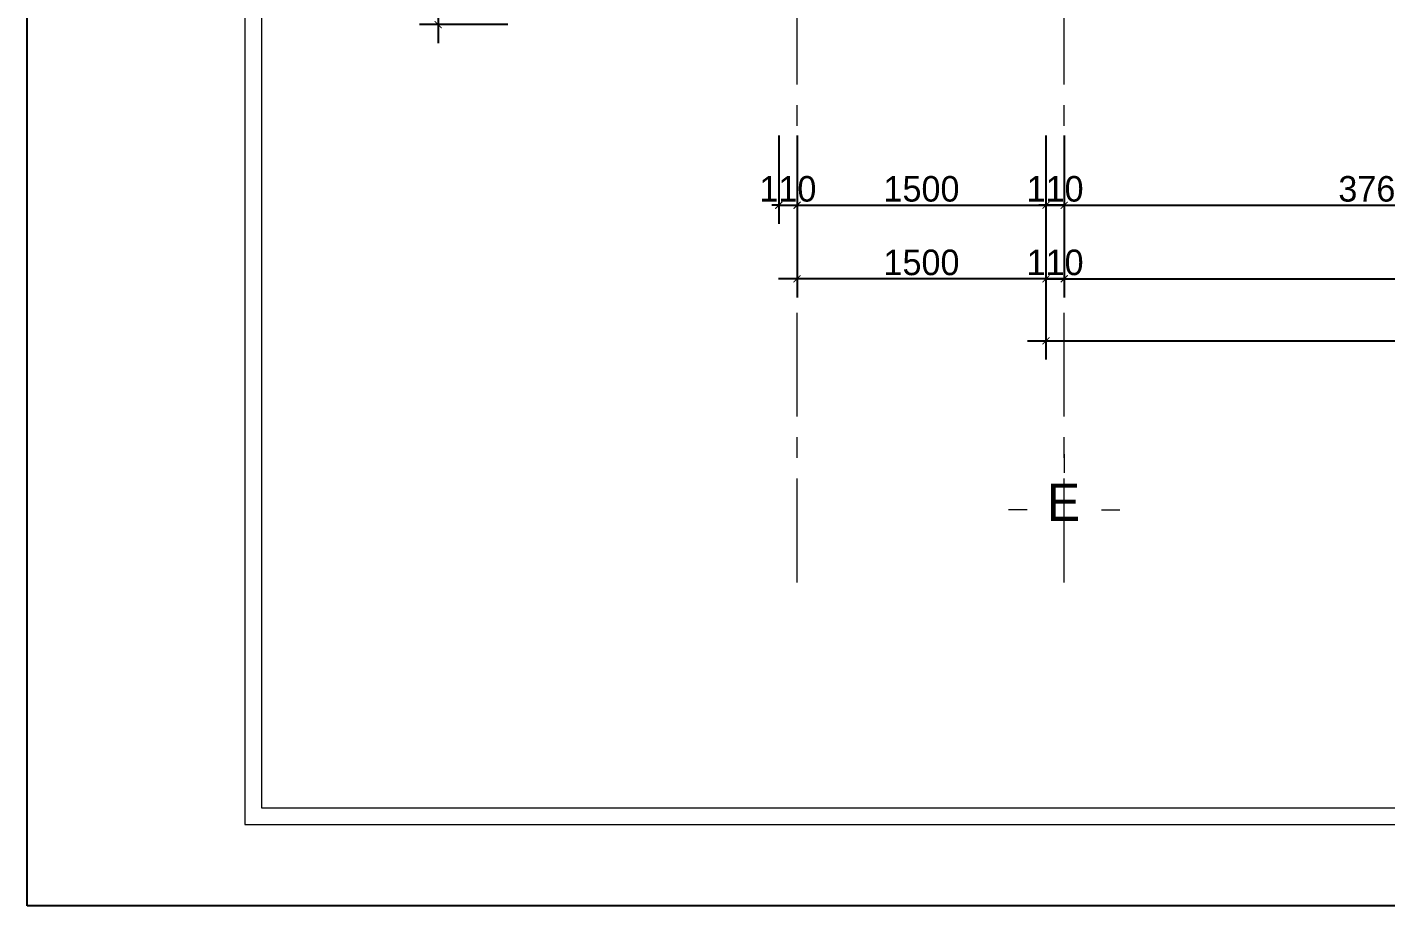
# Model space of a CAD drawing. Header units: millimetres. Extents: x 1832547 to 2001569, y -558009 to -417808.
# Drawn here: x 1936872 to 1945060, y -558009 to -552715 of the extents above; entities that cross this region are included whole.
import ezdxf
from ezdxf.enums import TextEntityAlignment as Align

# ---------------------------------------------------------------- set-up
doc = ezdxf.new("R2010")
doc.units = ezdxf.units.MM
doc.header["$MEASUREMENT"] = 0
doc.linetypes.add('CENTER', pattern=[2, 1.25, -0.25, 0.25, -0.25])
doc.layers.get('0').update_dxf_attribs({"linetype": 'CONTINUOUS'})
doc.layers.get('DEFPOINTS').update_dxf_attribs({"linetype": 'CONTINUOUS'})
for name, color, linetype, lineweight in [('AUDIT_I_160126172308-0', 7, 'CONTINUOUS', 5), ('CA.dim 08', 8, 'CONTINUOUS', 13), ('CA.manh 08', 8, 'CONTINUOUS', 9), ('CA.thay 145', 145, 'CONTINUOUS', 18), ('CA.tim 67', 67, 'CENTER', 9), ('CA.vat lieu 08', 8, 'CONTINUOUS', 5)]:
    doc.layers.add(name, color=color, linetype=linetype, lineweight=lineweight)
doc.styles.add('CA.JSC1', font='Vhavan.ttf', dxfattribs={"width": 0.8})
doc.styles.get("Standard").update_dxf_attribs({"font": 'roman.shx'})
doc.dimstyles.new('CA 70', dxfattribs={"dimscale": 0.7, "dimtxt": 220, "dimasz": 60, "dimexe": 160, "dimexo": 0, "dimgap": 30, "dimtad": 1, "dimdec": 0, "dimrnd": 5, "dimzin": 0, "dimdsep": 46, "dimtxsty": 'Standard', "dimblk": 'ARCHTICK', "dimcen": 0.09, "dimdle": 160, "dimclrd": 256, "dimclre": 256, "dimclrt": 255, "dimadec": 0, "dimazin": 0, "dimtfac": 1, "dimtdec": 0, "dimtix": 1, "dimtmove": 2, "dimatfit": 3, "dimldrblk": 'DOT', "dimfxl": 600, "dimfxlon": 1, "dimtolj": 1, "dimtzin": 0, "dimarcsym": 0})

# ---------------------------------------------------------------- blocks, each defined once
blk = doc.blocks.new('A$C2d76a15f')
at = {"color": 4, "linetype": 'Continuous', "lineweight": 18}
for p, q in [((1212.4, 19312.8), (1212.4, 452.5)), ((1212.4, 452.5), (27498.5, 452.5))]:
    blk.add_line(p, q, dxfattribs=at)
for p, q in [((1305.6, 19219.6), (1305.6, 545.7)), ((1305.6, 545.7), (27405.3, 545.7))]:
    blk.add_line(p, q)
at = {"layer": 'DEFPOINTS', "ltscale": 600}
for p, q in [((0, 0), (0, 19765.3)), ((27951, 0), (0, 0)), ((0, 0), (0, 0))]:
    blk.add_line(p, q, dxfattribs=at)
blk = doc.blocks.new('_ArchTick')
at = {"color": 1, "linetype": 'ByBlock', "const_width": 0.15}
blk.add_lwpolyline([(-0.5, -0.5), (0.5, 0.5)], dxfattribs=at)
blk = doc.blocks.new('*D512')
at = {"layer": 'CA.dim 08', "lineweight": -2, "transparency": 16777216}
for p, q in [((1941511.4, -553810.8), (1941511.4, -554342.8)), ((1943011.4, -553810.8), (1943011.4, -554342.8)), ((1943123.4, -554230.8), (1941399.4, -554230.8))]:
    blk.add_line(p, q, dxfattribs=at)
at = {"layer": 'DEFPOINTS', "color": 0, "transparency": 16777216}
for p in [(1941511.4, -553630.2), (1943011.4, -553630.2), (1941511.4, -554230.8)]:
    blk.add_point(p, dxfattribs=at)
at = {"layer": 'CA.dim 08', "lineweight": -2, "transparency": 16777216, "xscale": 42, "yscale": 42, "zscale": 42, "rotation": 180}
blk.add_blockref('_ArchTick', (1941511.4, -554230.8), dxfattribs=at)
at = {"layer": 'CA.dim 08', "lineweight": -2, "transparency": 16777216, "xscale": 42, "yscale": 42, "zscale": 42}
blk.add_blockref('_ArchTick', (1943011.4, -554230.8), dxfattribs=at)
at = {"layer": 'CA.dim 08', "color": 255, "transparency": 16777216, "insert": (1942261.4, -554132.8), "char_height": 154, "attachment_point": 5}
blk.add_mtext('\\A1;1500', dxfattribs=at)
blk = doc.blocks.new('_DOT')
at = {"color": 1, "linetype": 'ByBlock'}
blk.add_line((-0.5, 0), (-1, 0), dxfattribs=at)
at = {"color": 1, "linetype": 'ByBlock', "const_width": 0.5}
blk.add_lwpolyline([(-0.25, 0, 1), (0.25, 0, 1)], format="xyb", close=True, dxfattribs=at)
blk = doc.blocks.new('*D513')
at = {"layer": 'CA.dim 08', "lineweight": -2, "transparency": 16777216}
for p, q in [((1943011.4, -554184.3), (1943011.4, -554716.3)), ((1958711.4, -554184.3), (1958711.4, -554716.3)), ((1942899.4, -554604.3), (1958823.4, -554604.3))]:
    blk.add_line(p, q, dxfattribs=at)
at = {"layer": 'DEFPOINTS', "color": 0, "transparency": 16777216}
for p in [(1943011.4, -553584.5), (1958711.4, -553584.5), (1958711.4, -554604.3)]:
    blk.add_point(p, dxfattribs=at)
at = {"layer": 'CA.dim 08', "lineweight": -2, "transparency": 16777216, "xscale": 42, "yscale": 42, "zscale": 42, "rotation": 180}
blk.add_blockref('_ArchTick', (1943011.4, -554604.3), dxfattribs=at)
at = {"layer": 'CA.dim 08', "lineweight": -2, "transparency": 16777216, "xscale": 42, "yscale": 42, "zscale": 42}
blk.add_blockref('_ArchTick', (1958711.4, -554604.3), dxfattribs=at)
at = {"layer": 'CA.dim 08', "color": 255, "transparency": 16777216, "insert": (1950537.8, -554446), "char_height": 154, "attachment_point": 5}
blk.add_mtext('\\A1;15700', dxfattribs=at)
blk = doc.blocks.new('*D514')
at = {"layer": 'CA.dim 08', "lineweight": -2, "transparency": 16777216}
for p, q in [((1943011.4, -553367.6), (1943011.4, -553899.6)), ((1943121.4, -553367.6), (1943121.4, -553899.6)), ((1943011.4, -553787.6), (1942969.4, -553787.6)), ((1943121.4, -553787.6), (1943011.4, -553787.6)), ((1943121.4, -553787.6), (1943163.4, -553787.6))]:
    blk.add_line(p, q, dxfattribs=at)
at = {"layer": 'DEFPOINTS', "color": 0, "transparency": 16777216}
for p in [(1943011.4, -553187.1), (1943121.4, -553187.1), (1943011.4, -553787.6)]:
    blk.add_point(p, dxfattribs=at)
at = {"layer": 'CA.dim 08', "lineweight": -2, "transparency": 16777216, "xscale": 42, "yscale": 42, "zscale": 42}
blk.add_blockref('_ArchTick', (1943011.4, -553787.6), dxfattribs=at)
at = {"layer": 'CA.dim 08', "lineweight": -2, "transparency": 16777216, "xscale": 42, "yscale": 42, "zscale": 42, "rotation": 180}
blk.add_blockref('_ArchTick', (1943121.4, -553787.6), dxfattribs=at)
at = {"layer": 'CA.dim 08', "color": 255, "transparency": 16777216, "insert": (1943066.4, -553689.6), "char_height": 154, "attachment_point": 5}
blk.add_mtext('\\A1;110', dxfattribs=at)
blk = doc.blocks.new('FDBNDFJKBNFJKDNBFD')
at = {"layer": 'CA.vat lieu 08'}
for p, q in [((664804.5, -453296.5), (664804.5, -453401.5)), ((664594.5, -453611.5), (664489.5, -453611.5)), ((665014.5, -453611.5), (665119.5, -453611.5)), ((664804.5, -453926.5), (664804.5, -453821.5))]:
    blk.add_line(p, q, dxfattribs=at)
blk = doc.blocks.new('*D531')
at = {"layer": 'CA.manh 08', "lineweight": -2, "transparency": 16777216}
for p, q in [((1941401.4, -553367.6), (1941401.4, -553899.6)), ((1941511.4, -553367.6), (1941511.4, -553899.6)), ((1941401.4, -553787.6), (1941359.4, -553787.6)), ((1941401.4, -553787.6), (1941511.4, -553787.6)), ((1941511.4, -553787.6), (1941553.4, -553787.6))]:
    blk.add_line(p, q, dxfattribs=at)
at = {"layer": 'DEFPOINTS', "color": 0, "transparency": 16777216}
for p in [(1941401.4, -552729.8), (1941511.4, -552729.8), (1941511.4, -553787.6)]:
    blk.add_point(p, dxfattribs=at)
at = {"layer": 'CA.manh 08', "lineweight": -2, "transparency": 16777216, "xscale": 42, "yscale": 42, "zscale": 42}
blk.add_blockref('_ArchTick', (1941401.4, -553787.6), dxfattribs=at)
at = {"layer": 'CA.manh 08', "lineweight": -2, "transparency": 16777216, "xscale": 42, "yscale": 42, "zscale": 42, "rotation": 180}
blk.add_blockref('_ArchTick', (1941511.4, -553787.6), dxfattribs=at)
at = {"layer": 'CA.manh 08', "color": 255, "transparency": 16777216, "insert": (1941456.4, -553689.6), "char_height": 154, "attachment_point": 5}
blk.add_mtext('\\A1;110', dxfattribs=at)
blk = doc.blocks.new('*D532')
at = {"layer": 'CA.manh 08', "lineweight": -2, "transparency": 16777216}
for p, q in [((1941511.4, -553367.6), (1941511.4, -553899.6)), ((1943011.4, -553403.9), (1943011.4, -553899.6)), ((1941399.4, -553787.6), (1943123.4, -553787.6))]:
    blk.add_line(p, q, dxfattribs=at)
at = {"layer": 'DEFPOINTS', "color": 0, "transparency": 16777216}
for p in [(1941511.4, -552729.8), (1943011.4, -553403.9), (1943011.4, -553787.6)]:
    blk.add_point(p, dxfattribs=at)
at = {"layer": 'CA.manh 08', "lineweight": -2, "transparency": 16777216, "xscale": 42, "yscale": 42, "zscale": 42, "rotation": 180}
blk.add_blockref('_ArchTick', (1941511.4, -553787.6), dxfattribs=at)
at = {"layer": 'CA.manh 08', "lineweight": -2, "transparency": 16777216, "xscale": 42, "yscale": 42, "zscale": 42}
blk.add_blockref('_ArchTick', (1943011.4, -553787.6), dxfattribs=at)
at = {"layer": 'CA.manh 08', "color": 255, "transparency": 16777216, "insert": (1942261.4, -553689.6), "char_height": 154, "attachment_point": 5}
blk.add_mtext('\\A1;1500', dxfattribs=at)
blk = doc.blocks.new('*D543')
at = {"layer": 'CA.manh 08', "lineweight": -2, "transparency": 16777216}
for p, q in [((1943121.4, -553367.6), (1943121.4, -553899.6)), ((1946883.7, -553367.6), (1946883.7, -553899.6)), ((1943009.4, -553787.6), (1946995.7, -553787.6))]:
    blk.add_line(p, q, dxfattribs=at)
at = {"layer": 'DEFPOINTS', "color": 0, "transparency": 16777216}
for p in [(1946883.7, -552465.2), (1943121.4, -552909.6), (1946883.7, -553787.6)]:
    blk.add_point(p, dxfattribs=at)
at = {"layer": 'CA.manh 08', "lineweight": -2, "transparency": 16777216, "xscale": 42, "yscale": 42, "zscale": 42, "rotation": 180}
blk.add_blockref('_ArchTick', (1943121.4, -553787.6), dxfattribs=at)
at = {"layer": 'CA.manh 08', "lineweight": -2, "transparency": 16777216, "xscale": 42, "yscale": 42, "zscale": 42}
blk.add_blockref('_ArchTick', (1946883.7, -553787.6), dxfattribs=at)
at = {"layer": 'CA.manh 08', "color": 255, "transparency": 16777216, "insert": (1945002.6, -553689.6), "char_height": 154, "attachment_point": 5}
blk.add_mtext('\\A1;3760', dxfattribs=at)
blk = doc.blocks.new('*D535')
at = {"layer": 'CA.manh 08', "lineweight": -2, "transparency": 16777216}
for p, q in [((1939349, -551787.2), (1939349, -552811.2)), ((1939769, -551899.2), (1939237, -551899.2)), ((1939769, -552699.2), (1939237, -552699.2))]:
    blk.add_line(p, q, dxfattribs=at)
at = {"layer": 'DEFPOINTS', "color": 0, "transparency": 16777216}
for p in [(1940235.3, -551899.2), (1939349, -552699.2), (1940235.3, -552699.2)]:
    blk.add_point(p, dxfattribs=at)
at = {"layer": 'CA.manh 08', "lineweight": -2, "transparency": 16777216, "xscale": 42, "yscale": 42, "zscale": 42}
for p, rotation in [((1939349, -551899.2), 90), ((1939349, -552699.2), 270)]:
    blk.add_blockref('_ArchTick', p, dxfattribs=dict(at, rotation=rotation))
at = {"layer": 'CA.manh 08', "color": 255, "transparency": 16777216, "insert": (1939251, -552299.2), "char_height": 154, "attachment_point": 5, "rotation": 90}
blk.add_mtext('\\A1;800', dxfattribs=at)
blk = doc.blocks.new('*D525')
at = {"layer": 'CA.manh 08', "lineweight": -2, "transparency": 16777216}
for p, q in [((1943121.4, -553899.6), (1943121.4, -554342.8)), ((1943011.4, -553985.3), (1943011.4, -554342.8)), ((1943011.4, -554230.8), (1942969.4, -554230.8)), ((1943011.4, -554230.8), (1943121.4, -554230.8)), ((1943121.4, -554230.8), (1943163.4, -554230.8))]:
    blk.add_line(p, q, dxfattribs=at)
at = {"layer": 'DEFPOINTS', "color": 0, "transparency": 16777216}
for p in [(1943121.4, -553899.6), (1943011.4, -553985.3), (1943121.4, -554230.8)]:
    blk.add_point(p, dxfattribs=at)
at = {"layer": 'CA.manh 08', "lineweight": -2, "transparency": 16777216, "xscale": 42, "yscale": 42, "zscale": 42}
blk.add_blockref('_ArchTick', (1943011.4, -554230.8), dxfattribs=at)
at = {"layer": 'CA.manh 08', "lineweight": -2, "transparency": 16777216, "xscale": 42, "yscale": 42, "zscale": 42, "rotation": 180}
blk.add_blockref('_ArchTick', (1943121.4, -554230.8), dxfattribs=at)
at = {"layer": 'CA.manh 08', "color": 255, "transparency": 16777216, "insert": (1943066.4, -554132.8), "char_height": 154, "attachment_point": 5}
blk.add_mtext('\\A1;110', dxfattribs=at)
blk = doc.blocks.new('*D526')
at = {"layer": 'CA.manh 08', "lineweight": -2, "transparency": 16777216}
for p, q in [((1948001.4, -553810.8), (1948001.4, -554342.8)), ((1943121.4, -553899.6), (1943121.4, -554342.8)), ((1943009.4, -554230.8), (1948113.4, -554230.8))]:
    blk.add_line(p, q, dxfattribs=at)
at = {"layer": 'DEFPOINTS', "color": 0, "transparency": 16777216}
for p in [(1948001.4, -553291.7), (1943121.4, -553899.6), (1948001.4, -554230.8)]:
    blk.add_point(p, dxfattribs=at)
at = {"layer": 'CA.manh 08', "lineweight": -2, "transparency": 16777216, "xscale": 42, "yscale": 42, "zscale": 42, "rotation": 180}
blk.add_blockref('_ArchTick', (1943121.4, -554230.8), dxfattribs=at)
at = {"layer": 'CA.manh 08', "lineweight": -2, "transparency": 16777216, "xscale": 42, "yscale": 42, "zscale": 42}
blk.add_blockref('_ArchTick', (1948001.4, -554230.8), dxfattribs=at)
at = {"layer": 'CA.manh 08', "color": 255, "transparency": 16777216, "insert": (1945561.4, -554132.8), "char_height": 154, "attachment_point": 5}
blk.add_mtext('\\A1;4880', dxfattribs=at)

msp = doc.modelspace()

# ---------------------------------------------------------------- linework, layer by layer
at = {"layer": 'CA.tim 67', "ltscale": 500}
for p, q in [((1941511.4, -556059.9), (1941511.4, -538939.4)), ((1943121.4, -556059.9), (1943121.4, -538939.4))]:
    msp.add_line(p, q, dxfattribs=at)

# ---------------------------------------------------------------- block references
at = {"layer": 'CA.dim 08', "xscale": -1.066666666666667, "yscale": 1.066666666666667, "zscale": 1.066666666666667}
msp.add_blockref('FDBNDFJKBNFJKDNBFD', (2652246.2, -71770.6), dxfattribs=at)
at = {"layer": 'CA.thay 145', "xscale": 1.082069156961423, "yscale": 1.082069156961423, "zscale": 1.082069156961423}
msp.add_blockref('A$C2d76a15f', (1936872, -558008.8), dxfattribs=at)

# ---------------------------------------------------------------- texts
at = {"layer": 'AUDIT_I_160126172308-0', "style": 'CA.JSC1'}
msp.add_text('e', height=224, dxfattribs=at).set_placement((1943117.9, -555577.4), align=Align.MIDDLE)

# ---------------------------------------------------------------- dimensions: what is measured, and where the dimension line sits
at = {"layer": 'CA.dim 08'}
for base, p1, p2, picture, middle in [((1943011.4, -553787.6), (1943121.4, -553187.1), (1943011.4, -553187.1), '*D514', (1943066.4, -553689.6)), ((1941511.4, -554230.8), (1943011.4, -553630.2), (1941511.4, -553630.2), '*D512', (1942261.4, -554132.8))]:
    dim = msp.add_linear_dim(base=base, p1=p1, p2=p2, angle=180, dimstyle='CA 70', dxfattribs=at)
    dim.commit()
    dim.dimension.update_dxf_attribs({"geometry": picture, "text_midpoint": middle})
dim = msp.add_linear_dim(base=(1958711.4, -554604.3), p1=(1943011.4, -553584.5), p2=(1958711.4, -553584.5), angle=180, dimstyle='CA 70', dxfattribs=at)
dim.commit()
dim.dimension.update_dxf_attribs({"geometry": '*D513', "text_midpoint": (1950537.8, -554446), "dimtype": 160})
at = {"layer": 'CA.manh 08'}
dim = msp.add_linear_dim(base=(1939349, -552699.2), p1=(1940235.3, -551899.2), p2=(1940235.3, -552699.2), angle=90, dimstyle='CA 70', dxfattribs=at)
dim.commit()
dim.dimension.update_dxf_attribs({"geometry": '*D535', "text_midpoint": (1939251, -552299.2)})
for base, p1, p2, picture, middle in [((1946883.7, -553787.6), (1943121.4, -552909.6), (1946883.7, -552465.2), '*D543', (1945002.6, -553689.6)), ((1941511.4, -553787.6), (1941401.4, -552729.8), (1941511.4, -552729.8), '*D531', (1941456.4, -553689.6)), ((1943011.4, -553787.6), (1941511.4, -552729.8), (1943011.4, -553403.9), '*D532', (1942261.4, -553689.6)), ((1948001.4, -554230.8), (1943121.4, -553899.6), (1948001.4, -553291.7), '*D526', (1945561.4, -554132.8)), ((1943121.4, -554230.8), (1943011.4, -553985.3), (1943121.4, -553899.6), '*D525', (1943066.4, -554132.8))]:
    dim = msp.add_linear_dim(base=base, p1=p1, p2=p2, dimstyle='CA 70', dxfattribs=at)
    dim.commit()
    dim.dimension.update_dxf_attribs({"geometry": picture, "text_midpoint": middle})

doc.saveas('drawing.dxf')
